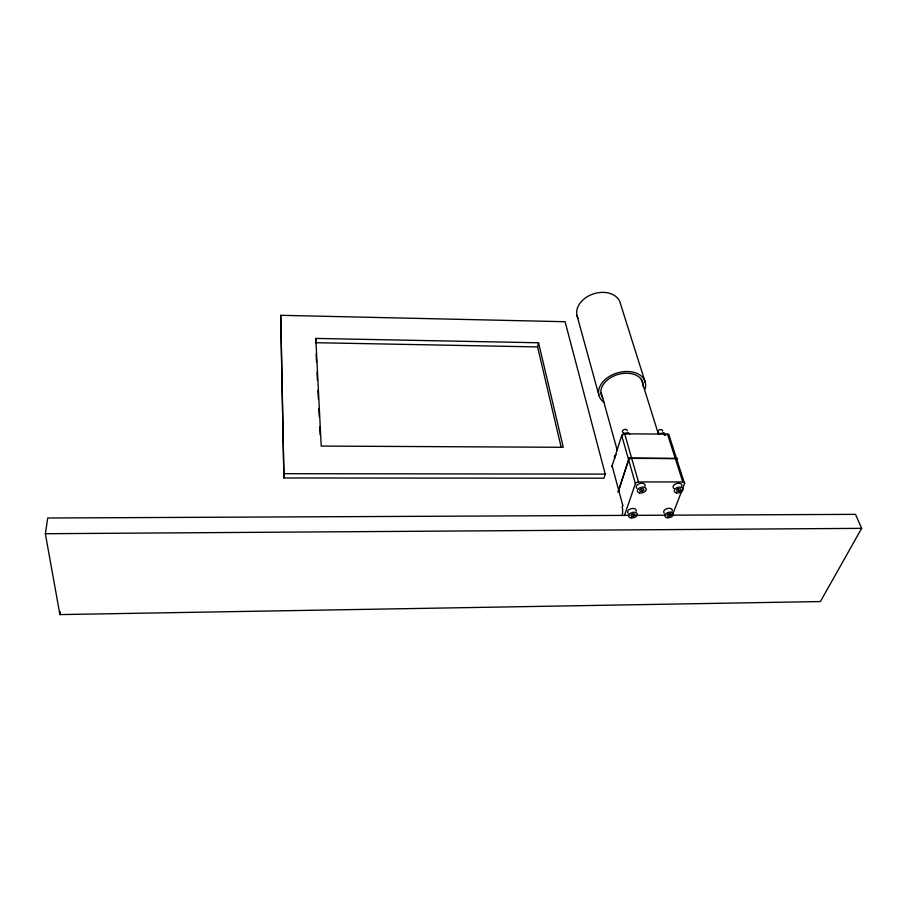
<?xml version="1.0" encoding="UTF-8"?>
<svg xmlns="http://www.w3.org/2000/svg" width="907" height="907" viewBox="0 0 907 907"><rect width="100%" height="100%" fill="white"/><g stroke="black" fill="none" stroke-linecap="round" stroke-linejoin="round"><path stroke-width="1.36" d="M280.716 315.307L283.925 477.978L603.937 478.204L605.23 474.1L565.095 321.724L280.716 315.307L283.925 477.978M315.806 338.424L321.214 446.074L563.27 447.287L538.554 342.778L315.806 338.424L315.557 342.699L537.602 346.916L561.172 447.298M672.699 515.176L855.505 514.348L861.65 528.35L820.404 601.556L59.907 614.595L60.281 611.794M59.907 614.595L45.35 533.724L47.742 518.01L628.766 515.38M537.602 346.916L538.554 342.778M619.096 491.288A2.483 1.565 -14.4 0 1 618.631 490.007L612.089 465.813L621.726 435.541A2.506 1.655 -15.5 0 1 624.674 433.829L667.484 434.124A2.506 1.621 -16.9 0 1 669.23 435.859L676.543 458.625A2.551 1.61 -16.6 0 0 675.205 458.25L667.484 434.124M629.186 458.08L618.166 491.911L629.186 458.08L677.699 458.534L629.265 458.364M618.88 491.299A2.483 1.565 -14.4 0 1 618.699 490.29L622.735 505.222L622.191 506.854A6.213 1.859 89.3 0 1 622.077 515.63M624.458 515.482L635.399 483.658L628.698 460.087A2.551 1.644 -15.3 0 1 631.703 458.364L638.471 481.946L682.79 481.946A2.596 1.61 -16.4 0 1 684.57 483.658L672.348 515.289M621.851 436.222L623.959 433.353L628.245 432.684L629.673 434.158M642.065 491.458L643.823 490.313L643.551 488.93L641.521 488.692L639.764 489.837L640.036 491.22L642.065 491.458L641.328 488.896M633.267 516.446L634.979 515.346L634.707 514.031L632.712 513.816L631 514.915L631.283 516.23L633.267 516.446L632.564 513.895M678.912 491.413L680.692 490.279L680.477 488.907L678.47 488.669L676.69 489.803L676.917 491.186L678.912 491.413L678.119 488.862M669.366 516.276L671.089 515.187L670.863 513.872L668.901 513.657L667.167 514.745L667.405 516.06L669.366 516.276L668.21 512.466M659.548 433.603L663.811 432.934L665.863 435.133M45.35 533.724L861.65 528.35M635.852 515.346L665.613 515.21M284.072 473.692L605.23 474.1M684.57 483.658L677.064 460.246A2.551 1.61 -16.6 0 0 675.296 458.523L682.79 481.946M663.811 432.934L664.627 435.519M645.467 383.015L620.558 304.038A22.55 16.519 -17.7 0 0 593.269 293.936A22.55 16.519 -17.7 0 0 578.031 318.312M641.317 379.409L658.459 434.204M670.318 512.648L671.089 515.187M624.674 433.829L631.623 458.092A2.551 1.644 -15.3 0 0 628.619 459.804L621.726 435.541M601.307 392.935L617.191 450.212M576.977 315.455L598.813 394.885M316.124 353.889L316.543 362.278M317.031 372.063L317.439 380.452M317.938 390.237L318.346 398.627M318.833 408.411L319.253 416.801M319.74 426.585L320.16 434.975M602.781 398.06A21.745 14.886 -16.5 0 1 618.415 374.342A21.745 14.886 -16.5 0 1 643.29 386.858M604.198 402.402A24.092 16.496 -16.5 0 1 616.613 373.151A24.092 16.496 -16.5 0 1 644.99 389.262M612.565 467.094A2.438 1.565 -14.6 0 1 612.089 465.813M658.799 432.911A2.483 1.621 -16.8 0 1 658.017 430.972A2.483 1.621 -16.8 0 1 660.852 429.612A2.483 1.621 -16.8 0 1 662.609 431.086M674.377 488.794A4.524 2.8 -16.2 0 1 673.867 485.188A4.524 2.8 -16.2 0 1 679.354 483.284A4.524 2.8 -16.2 0 1 681.758 486.22M615.434 457.82A2.426 1.576 -14.9 0 1 614.424 456.312A2.426 1.576 -14.9 0 1 616.307 454.77M628.245 513.328A4.433 2.721 -14.4 0 1 631.238 508.657A4.433 2.721 -14.4 0 1 636.158 511.287M635.399 483.658A2.596 1.633 -15 0 1 638.471 481.946M622.735 505.925A2.506 1.553 -14.3 0 1 622.735 505.222M623.46 432.662A2.483 1.644 -15.6 0 1 622.61 430.712A2.483 1.644 -15.6 0 1 625.422 429.351A2.483 1.644 -15.6 0 1 627.259 430.825M636.895 488.34A4.535 2.846 -15.1 0 1 640.002 483.465A4.535 2.846 -15.1 0 1 645.002 486.231M625.411 434.068A2.494 1.644 -15.6 0 1 626.034 433.897M664.264 513.181A4.422 2.687 -15.4 0 1 667.382 508.521A4.422 2.687 -15.4 0 1 672.166 511.14M676.475 492.909A4.546 2.8 -16.1 0 0 683.13 489.27A4.546 2.8 -16.1 0 0 676.486 487.932A4.546 2.8 -16.1 0 0 676.475 492.909M630.921 517.886A4.444 2.721 -14.3 0 0 637.349 514.371A4.444 2.721 -14.3 0 0 630.716 513.113A4.444 2.721 -14.3 0 0 630.921 517.886M639.65 492.955A4.546 2.846 -15 0 0 646.249 489.304A4.546 2.846 -15 0 0 639.48 487.955A4.546 2.846 -15 0 0 639.65 492.955M666.985 517.716A4.433 2.687 -15.4 0 0 673.47 514.212A4.433 2.687 -15.4 0 0 666.951 512.954A4.433 2.687 -15.4 0 0 666.985 517.716"/></g></svg>
